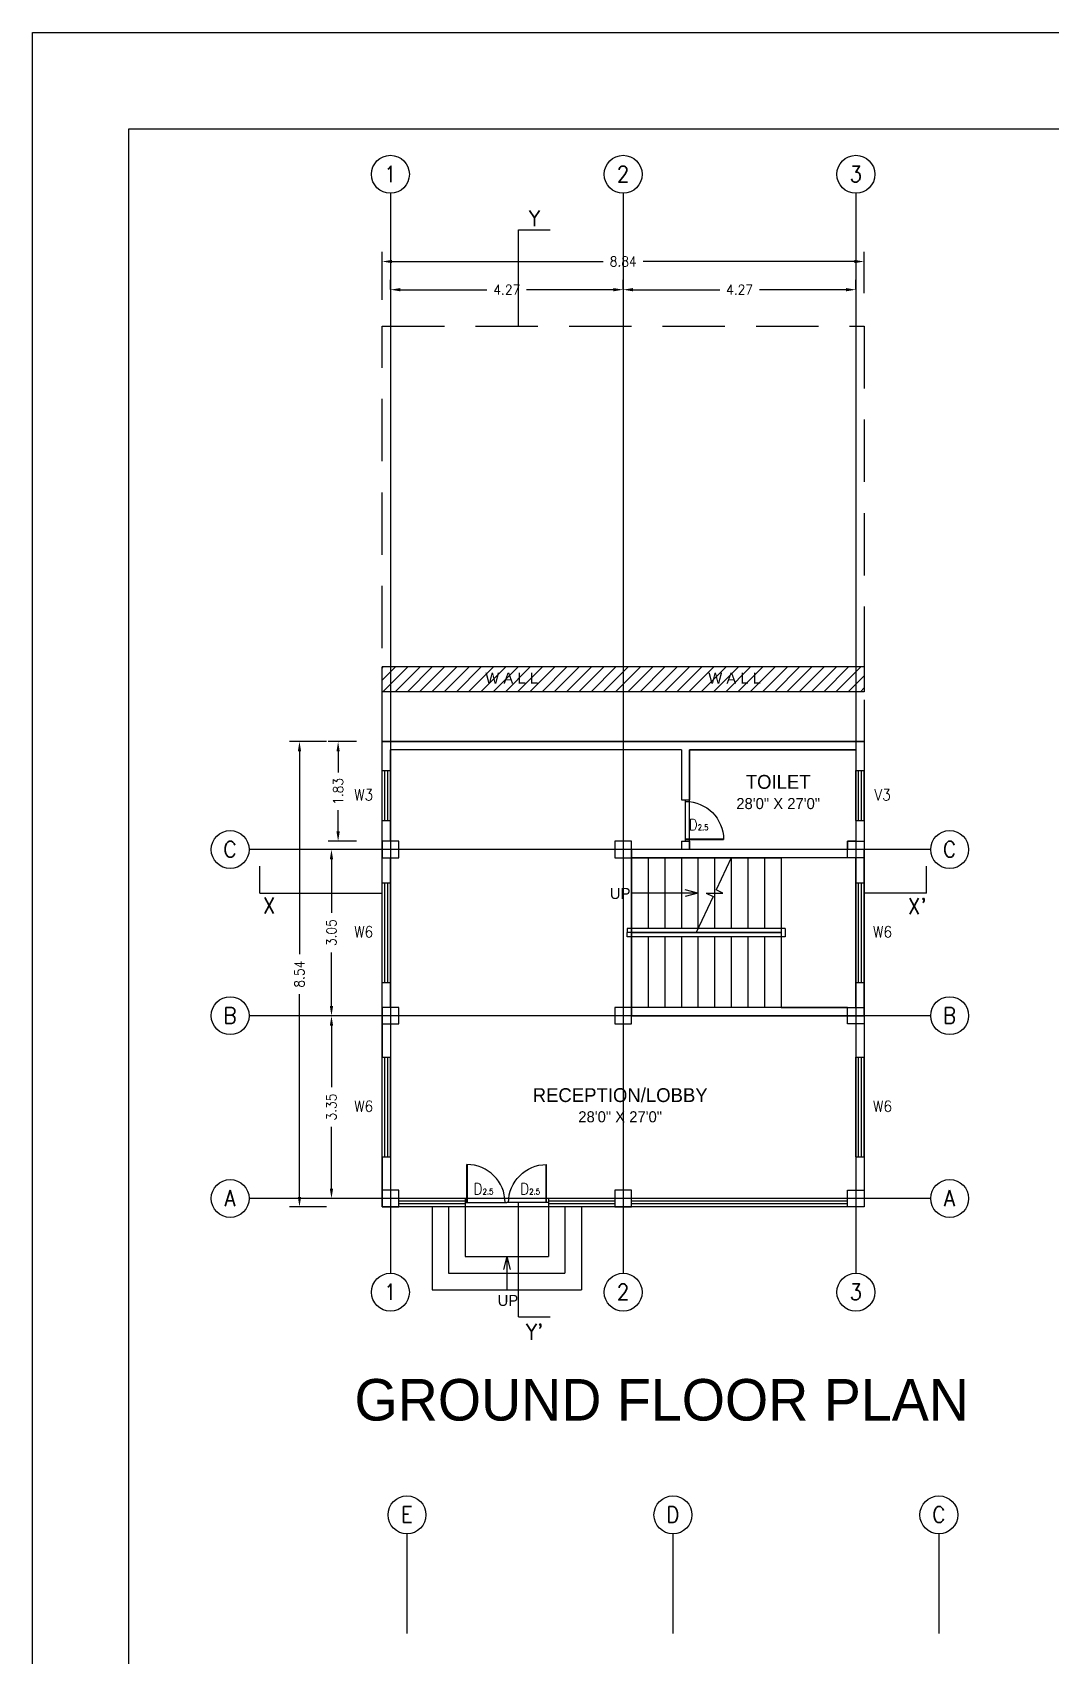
# Model space of a CAD drawing. Header units: metres. Extents: x 157 to 427, y 20 to 106.
# Drawn here: x 250.53 to 269.2, y 75.85 to 105.63 of the extents above; entities that cross this region are included whole.
import ezdxf

# ---------------------------------------------------------------- set-up
doc = ezdxf.new("R2010")
doc.units = ezdxf.units.M
doc.header["$MEASUREMENT"] = 0
doc.linetypes.add('DASHED', pattern=[19.05, 12.7, -6.35])
for name, color, linetype in [('BLK_1_FLR_0_BLT_UP_AREA', 7, 'Continuous'), ('BLK_1_FLR_0_STAIR_1', 1, 'Continuous'), ('BLK_1_FLR_0_STAIR_1_FLIGHT_1', 1, 'Continuous'), ('BLK_1_FLR_0_STAIR_1_FLIGHT_2', 1, 'Continuous'), ('BLK_1_FLR_0_STAIR_1_LANDING', 1, 'Continuous'), ('BLK_1_FLR_0_WC', 213, 'Continuous')]:
    doc.layers.add(name, color=color, linetype=linetype)
doc.styles.add('(B)SITE DIMENSION', font='GOTHIC.TTF', dxfattribs={"height": 18})
doc.styles.add('S3', font='arial.ttf', dxfattribs={"height": 225})
doc.styles.get("Standard").update_dxf_attribs({"font": 'standard'})
doc.dimstyles.new('STANDARD$0', dxfattribs={"dimscale": 100, "dimtxt": 2.5, "dimasz": 1.6, "dimexe": 2, "dimexo": 1, "dimgap": 1.5, "dimtad": 1, "dimdec": 0, "dimzin": 0, "dimdsep": 46, "dimtxsty": 'S3', "dimblk1": 'OBLIQUE', "dimblk2": 'OBLIQUE', "dimsah": 1, "dimcen": 1, "dimdle": 2, "dimclrd": 9, "dimclre": 9, "dimclrt": 7, "dimadec": 0, "dimazin": 0, "dimtfac": 1, "dimtdec": 0, "dimtofl": 0, "dimtmove": 0, "dimatfit": 3, "dimldrblk": 'OBLIQUE', "dimfxl": 1, "dimtolj": 1, "dimtzin": 0, "dimarcsym": 0})

# ---------------------------------------------------------------- blocks, each defined once
blk = doc.blocks.new('*D12')
at = {"color": 0, "lineweight": -2}
for p, q in [((257.091, 100.91), (257.091, 101.089)), ((261.36, 100.91), (261.36, 101.089)), ((257.271, 100.909), (258.861, 100.909)), ((261.18, 100.909), (259.59, 100.909))]:
    blk.add_line(p, q, dxfattribs=at)
at = {"color": 0}
for points in [[(257.271, 100.939), (257.271, 100.879), (257.091, 100.909)], [(261.18, 100.939), (261.18, 100.879), (261.36, 100.909)]]:
    blk.add_solid(points, dxfattribs=at)
at = {"layer": 'Defpoints', "color": 0}
for p in [(257.091, 100.909, 0.017), (261.36, 100.909, 0.017), (261.36, 100.909)]:
    blk.add_point(p, dxfattribs=at)
at = {"color": 0, "insert": (259.226, 100.909), "char_height": 0.18, "attachment_point": 5}
blk.add_mtext('\\A1;4.27', dxfattribs=at)
blk = doc.blocks.new('*D13')
at = {"color": 0, "lineweight": -2}
for p, q in [((261.36, 100.91), (261.36, 101.089)), ((265.628, 100.91), (265.628, 101.089)), ((261.54, 100.909), (263.13, 100.909)), ((265.448, 100.909), (263.858, 100.909))]:
    blk.add_line(p, q, dxfattribs=at)
at = {"color": 0}
for points in [[(261.54, 100.939), (261.54, 100.879), (261.36, 100.909)], [(265.448, 100.939), (265.448, 100.879), (265.628, 100.909)]]:
    blk.add_solid(points, dxfattribs=at)
at = {"layer": 'Defpoints', "color": 0}
for p in [(261.36, 100.909, 0.017), (265.628, 100.909, 0.017), (265.628, 100.909)]:
    blk.add_point(p, dxfattribs=at)
at = {"color": 0, "insert": (263.494, 100.909), "char_height": 0.18, "attachment_point": 5}
blk.add_mtext('\\A1;4.27', dxfattribs=at)
blk = doc.blocks.new('*D14')
at = {"color": 0, "lineweight": -2}
for p, q in [((256.939, 100.725), (256.939, 101.606)), ((265.78, 100.844), (265.78, 101.606)), ((257.119, 101.426), (260.991, 101.426)), ((265.6, 101.426), (261.728, 101.426))]:
    blk.add_line(p, q, dxfattribs=at)
at = {"color": 0}
for points in [[(257.119, 101.456), (257.119, 101.396), (256.939, 101.426)], [(265.6, 101.456), (265.6, 101.396), (265.78, 101.426)]]:
    blk.add_solid(points, dxfattribs=at)
at = {"layer": 'Defpoints', "color": 0}
for p in [(265.78, 101.426), (265.78, 100.781), (256.939, 100.663)]:
    blk.add_point(p, dxfattribs=at)
at = {"color": 0, "insert": (261.36, 101.426), "char_height": 0.18, "attachment_point": 5}
blk.add_mtext('\\A1;8.84', dxfattribs=at)
blk = doc.blocks.new('*D15')
at = {"color": 0, "lineweight": -2}
for p, q in [((256.009, 87.587), (255.83, 87.587)), ((256.01, 87.407), (256.01, 86.274)), ((256.01, 84.413), (256.01, 85.546)), ((256.009, 84.233), (255.83, 84.233))]:
    blk.add_line(p, q, dxfattribs=at)
at = {"color": 0}
for points in [[(255.98, 87.407), (256.04, 87.407), (256.01, 87.587)], [(255.98, 84.413), (256.04, 84.413), (256.01, 84.233)]]:
    blk.add_solid(points, dxfattribs=at)
at = {"layer": 'Defpoints', "color": 0}
for p in [(256.01, 87.587, 0.017), (256.01, 87.587), (256.01, 84.233, 0.017)]:
    blk.add_point(p, dxfattribs=at)
at = {"color": 0, "insert": (256.01, 85.91), "char_height": 0.18, "attachment_point": 5, "rotation": 90}
blk.add_mtext('\\A1;3.35', dxfattribs=at)
blk = doc.blocks.new('*D16')
at = {"color": 0, "lineweight": -2}
for p, q in [((256.009, 90.636), (255.83, 90.636)), ((256.01, 90.456), (256.01, 89.476)), ((256.01, 87.767), (256.01, 88.747)), ((256.009, 87.587), (255.83, 87.587))]:
    blk.add_line(p, q, dxfattribs=at)
at = {"color": 0}
for points in [[(255.98, 90.456), (256.04, 90.456), (256.01, 90.636)], [(255.98, 87.767), (256.04, 87.767), (256.01, 87.587)]]:
    blk.add_solid(points, dxfattribs=at)
at = {"layer": 'Defpoints', "color": 0}
for p in [(256.01, 90.636, 0.017), (256.01, 90.636), (256.01, 87.587, 0.017)]:
    blk.add_point(p, dxfattribs=at)
at = {"color": 0, "insert": (256.01, 89.111), "char_height": 0.18, "attachment_point": 5, "rotation": 90}
blk.add_mtext('\\A1;3.05', dxfattribs=at)
blk = doc.blocks.new('*D17')
at = {"color": 0, "lineweight": -2}
for p, q in [((255.92, 92.617), (255.243, 92.617)), ((255.423, 92.437), (255.423, 88.718)), ((255.423, 84.261), (255.423, 87.981)), ((255.92, 84.081), (255.243, 84.081))]:
    blk.add_line(p, q, dxfattribs=at)
at = {"color": 0}
for points in [[(255.393, 92.437), (255.453, 92.437), (255.423, 92.617)], [(255.393, 84.261), (255.453, 84.261), (255.423, 84.081)]]:
    blk.add_solid(points, dxfattribs=at)
at = {"layer": 'Defpoints', "color": 0}
for p in [(255.982, 92.617, 0.017), (255.423, 84.081), (255.982, 84.081, 0.017)]:
    blk.add_point(p, dxfattribs=at)
at = {"color": 0, "insert": (255.423, 88.349), "char_height": 0.18, "attachment_point": 5, "rotation": 90}
blk.add_mtext('\\A1;8.54', dxfattribs=at)
blk = doc.blocks.new('*D18')
at = {"color": 0, "lineweight": -2}
for p, q in [((256.47, 92.617), (255.952, 92.617)), ((256.132, 92.437), (256.132, 92.05)), ((256.132, 90.968), (256.132, 91.356)), ((256.47, 90.788), (255.952, 90.788))]:
    blk.add_line(p, q, dxfattribs=at)
at = {"color": 0}
for points in [[(256.102, 92.437), (256.162, 92.437), (256.132, 92.617)], [(256.102, 90.968), (256.162, 90.968), (256.132, 90.788)]]:
    blk.add_solid(points, dxfattribs=at)
at = {"layer": 'Defpoints', "color": 0}
for p in [(256.532, 92.617, 0.017), (256.132, 90.788), (256.532, 90.788, 0.017)]:
    blk.add_point(p, dxfattribs=at)
at = {"color": 0, "insert": (256.132, 91.703), "char_height": 0.18, "attachment_point": 5, "rotation": 90}
blk.add_mtext('\\A1;1.83', dxfattribs=at)

msp = doc.modelspace()

# ---------------------------------------------------------------- hatches: boundary and pattern name
h = msp.add_hatch()
h.set_pattern_fill('ANSI31,_O', color=256, scale=1.270325)
h.set_pattern_definition([(45, (-17077.33506, -76605.79292), (-0.1122819457, 0.1122819457), [])])
h.paths.add_polyline_path([(265.78, 93.989), (256.939, 93.989), (256.939, 93.532), (265.78, 93.532)])
h.paths.add_polyline_path([(258.786, 93.934), (259.844, 93.934), (259.844, 93.629), (258.786, 93.629)], flags=24)
h.paths.add_polyline_path([(262.875, 93.934), (263.933, 93.934), (263.933, 93.629), (262.875, 93.629)], flags=24)

# ---------------------------------------------------------------- linework, layer by layer
at = {"ltscale": 5}
for p, q in [((257.091, 102.678, 0.017), (257.091, 82.861, 0.017)), ((261.36, 102.678, 0.017), (261.36, 82.861, 0.017)), ((265.628, 102.678, 0.017), (265.628, 82.861, 0.017)), ((267, 90.636, 0.017), (254.5, 90.636, 0.017)), ((261.436, 89.035, 0.017), (261.436, 89.111, 0.017)), ((267, 87.587, 0.017), (254.5, 87.587, 0.017)), ((267, 84.233, 0.017), (254.5, 84.233, 0.017)), ((257.395, 78.079, 0.017), (257.395, 76.25, 0.017)), ((262.273, 78.079, 0.017), (262.273, 76.25, 0.017)), ((267.151, 78.079, 0.017), (267.151, 76.25, 0.017))]:
    msp.add_line(p, q, dxfattribs=at)
for p, q in [((259.438, 100.239, 0.017), (259.438, 102.007, 0.017)), ((259.438, 102.007, 0.017), (260.02, 102.007, 0.017)), ((256.939, 93.532, 0.017), (256.939, 93.989, 0.017)), ((265.78, 93.989, 0.017), (256.939, 93.989, 0.017)), ((265.78, 93.989, 0.017), (265.78, 93.532, 0.017)), ((265.78, 93.532, 0.017), (256.939, 93.532, 0.017)), ((256.939, 92.084, 0.017), (256.939, 92.617, 0.017)), ((265.78, 92.617, 0.017), (256.939, 92.617, 0.017)), ((257.091, 92.084, 0.017), (257.091, 92.465, 0.017)), ((262.427, 92.465, 0.017), (257.091, 92.465, 0.017)), ((262.427, 92.465, 0.017), (262.427, 91.55, 0.017)), ((262.579, 92.465, 0.017), (262.579, 91.55, 0.017)), ((265.628, 92.465, 0.017), (262.579, 92.465, 0.017)), ((265.628, 92.465, 0.017), (265.628, 92.084, 0.017)), ((265.78, 92.617, 0.017), (265.78, 92.084, 0.017)), ((256.939, 92.084, 0.017), (257.091, 92.084, 0.017)), ((256.939, 91.169, 0.017), (256.939, 92.084, 0.017)), ((256.99, 91.169, 0.017), (256.99, 92.084, 0.017)), ((257.041, 91.169, 0.017), (257.041, 92.084, 0.017)), ((257.091, 91.169, 0.017), (257.091, 92.084, 0.017)), ((265.628, 92.084, 0.017), (265.78, 92.084, 0.017)), ((265.628, 91.169, 0.017), (265.628, 92.084, 0.017)), ((265.679, 91.169, 0.017), (265.679, 92.084, 0.017)), ((265.73, 91.169, 0.017), (265.73, 92.084, 0.017)), ((265.78, 91.169, 0.017), (265.78, 92.084, 0.017)), ((262.427, 91.55, 0.017), (262.579, 91.55, 0.017)), ((262.503, 90.788, 0.017), (262.503, 91.55, 0.017)), ((256.939, 90.788, 0.017), (256.939, 91.169, 0.017)), ((256.939, 91.169, 0.017), (257.091, 91.169, 0.017)), ((257.091, 90.788, 0.017), (257.091, 91.169, 0.017)), ((265.628, 91.169, 0.017), (265.628, 90.788, 0.017)), ((265.628, 91.169, 0.017), (265.78, 91.169, 0.017)), ((265.78, 91.169, 0.017), (265.78, 90.788, 0.017)), ((262.427, 90.636, 0.017), (261.512, 90.636, 0.017)), ((262.427, 90.788, 0.017), (262.427, 90.636, 0.017)), ((262.427, 90.788, 0.017), (262.579, 90.788, 0.017)), ((262.503, 90.831, 0.017), (263.202, 90.831, 0.017)), ((262.503, 90.82, 0.017), (263.202, 90.82, 0.017)), ((262.579, 90.788, 0.017), (262.579, 90.636, 0.017)), ((265.476, 90.636, 0.017), (262.579, 90.636, 0.017)), ((254.699, 89.835, 0.017), (254.699, 90.332, 0.017)), ((256.939, 90.026, 0.017), (256.939, 90.483, 0.017)), ((257.091, 90.026, 0.017), (257.091, 90.483, 0.017)), ((265.476, 90.483, 0.017), (261.512, 90.483, 0.017)), ((261.512, 90.483, 0.017), (261.512, 89.188, 0.017)), ((261.817, 90.483, 0.017), (261.817, 89.188, 0.017)), ((262.122, 90.483, 0.017), (262.122, 89.188, 0.017)), ((262.427, 90.483, 0.017), (262.427, 89.188, 0.017)), ((262.732, 90.483, 0.017), (262.732, 89.188, 0.017)), ((263.037, 90.483, 0.017), (263.037, 89.835, 0.017)), ((263.341, 90.483, 0.017), (263.064, 89.894, 0.017)), ((265.628, 90.483, 0.017), (265.628, 90.026, 0.017)), ((265.78, 90.483, 0.017), (265.78, 90.026, 0.017)), ((266.924, 89.835, 0.017), (266.924, 90.332, 0.017)), ((256.939, 90.026, 0.017), (257.091, 90.026, 0.017)), ((256.939, 88.197, 0.017), (256.939, 90.026, 0.017)), ((256.99, 88.197, 0.017), (256.99, 90.026, 0.017)), ((257.041, 88.197, 0.017), (257.041, 90.026, 0.017)), ((257.091, 88.197, 0.017), (257.091, 90.026, 0.017)), ((265.628, 90.026, 0.017), (265.78, 90.026, 0.017)), ((265.628, 88.197, 0.017), (265.628, 90.026, 0.017)), ((265.679, 88.197, 0.017), (265.679, 90.026, 0.017)), ((265.73, 88.197, 0.017), (265.73, 90.026, 0.017)), ((265.78, 88.197, 0.017), (265.78, 90.026, 0.017)), ((254.699, 89.835, 0.017), (256.939, 89.835, 0.017)), ((262.732, 89.835, 0.017), (261.512, 89.835, 0.017)), ((262.732, 89.835, 0.017), (262.496, 89.898, 0.017)), ((262.732, 89.835, 0.017), (262.496, 89.773, 0.017)), ((263.009, 89.777, 0.017), (262.696, 89.111, 0.017)), ((262.884, 89.835, 0.017), (263.189, 89.835, 0.017)), ((262.884, 89.835, 0.017), (263.009, 89.777, 0.017)), ((263.189, 89.835, 0.017), (263.064, 89.894, 0.017)), ((266.924, 89.835, 0.017), (265.78, 89.835, 0.017)), ((261.436, 89.188, 0.017), (261.436, 89.111, 0.017)), ((262.732, 89.188, 0.017), (261.436, 89.188, 0.017)), ((262.696, 89.111, 0.017), (261.436, 89.111, 0.017)), ((256.939, 87.739, 0.017), (256.939, 88.197, 0.017)), ((256.939, 88.197, 0.017), (257.091, 88.197, 0.017)), ((257.091, 87.739, 0.017), (257.091, 88.197, 0.017)), ((265.628, 88.197, 0.017), (265.628, 87.739, 0.017)), ((265.628, 88.197, 0.017), (265.78, 88.197, 0.017)), ((265.78, 88.197, 0.017), (265.78, 87.739, 0.017)), ((265.476, 87.739, 0.017), (261.512, 87.739, 0.017)), ((265.476, 87.587, 0.017), (261.512, 87.587, 0.017)), ((256.939, 87.435, 0.017), (256.939, 86.825, 0.017)), ((257.091, 87.435, 0.017), (257.091, 86.825, 0.017)), ((265.628, 87.435, 0.017), (265.628, 86.825, 0.017)), ((265.78, 87.435, 0.017), (265.78, 86.825, 0.017)), ((256.939, 86.825, 0.017), (257.091, 86.825, 0.017)), ((256.939, 84.996, 0.017), (256.939, 86.825, 0.017)), ((256.99, 84.996, 0.017), (256.99, 86.825, 0.017)), ((257.041, 84.996, 0.017), (257.041, 86.825, 0.017)), ((257.091, 84.996, 0.017), (257.091, 86.825, 0.017)), ((265.628, 86.825, 0.017), (265.78, 86.825, 0.017)), ((265.628, 84.996, 0.017), (265.628, 86.825, 0.017)), ((265.679, 84.996, 0.017), (265.679, 86.825, 0.017)), ((265.73, 84.996, 0.017), (265.73, 86.825, 0.017)), ((265.78, 84.996, 0.017), (265.78, 86.825, 0.017)), ((256.939, 84.996, 0.017), (256.939, 84.386, 0.017)), ((256.939, 84.996, 0.017), (257.091, 84.996, 0.017)), ((257.091, 84.996, 0.017), (257.091, 84.386, 0.017)), ((265.628, 84.996, 0.017), (265.628, 84.386, 0.017)), ((265.628, 84.996, 0.017), (265.78, 84.996, 0.017)), ((265.78, 84.996, 0.017), (265.78, 84.386, 0.017)), ((258.495, 84.157, 0.017), (258.495, 84.856, 0.017)), ((258.506, 84.157, 0.017), (258.506, 84.856, 0.017)), ((259.945, 84.157, 0.017), (259.945, 84.856, 0.017)), ((259.956, 84.157, 0.017), (259.956, 84.856, 0.017)), ((258.463, 84.233, 0.017), (257.244, 84.233, 0.017)), ((258.463, 84.183, 0.017), (257.244, 84.183, 0.017)), ((258.463, 84.132, 0.017), (257.244, 84.132, 0.017)), ((258.463, 84.081, 0.017), (257.244, 84.081, 0.017)), ((257.854, 84.081, 0.017), (257.854, 82.557, 0.017)), ((258.158, 84.081, 0.017), (258.158, 82.861, 0.017)), ((258.463, 84.233, 0.017), (258.463, 84.081, 0.017)), ((258.463, 84.157, 0.017), (259.226, 84.157, 0.017)), ((258.463, 84.081, 0.017), (258.463, 83.166, 0.017)), ((259.988, 84.157, 0.017), (259.226, 84.157, 0.017)), ((259.438, 82.063, 0.017), (259.438, 84.157, 0.017)), ((261.207, 84.233, 0.017), (259.988, 84.233, 0.017)), ((259.988, 84.233, 0.017), (259.988, 84.081, 0.017)), ((261.207, 84.183, 0.017), (259.988, 84.183, 0.017)), ((261.207, 84.132, 0.017), (259.988, 84.132, 0.017)), ((261.207, 84.081, 0.017), (259.988, 84.081, 0.017)), ((259.988, 84.081, 0.017), (259.988, 83.166, 0.017)), ((260.293, 84.081, 0.017), (260.293, 82.861, 0.017)), ((260.597, 84.081, 0.017), (260.597, 82.557, 0.017)), ((265.476, 84.233, 0.017), (261.512, 84.233, 0.017)), ((265.476, 84.183, 0.017), (261.512, 84.183, 0.017)), ((265.476, 84.132, 0.017), (261.512, 84.132, 0.017)), ((265.476, 84.081, 0.017), (261.512, 84.081, 0.017)), ((258.463, 83.166, 0.017), (259.988, 83.166, 0.017)), ((259.226, 83.166, 0.017), (259.163, 82.93, 0.017)), ((259.226, 83.166, 0.017), (259.226, 82.557, 0.017)), ((259.226, 83.166, 0.017), (259.288, 82.93, 0.017)), ((258.158, 82.861, 0.017), (260.293, 82.861, 0.017)), ((257.854, 82.557, 0.017), (260.597, 82.557, 0.017)), ((259.438, 82.063, 0.017), (260.02, 82.063, 0.017))]:
    msp.add_line(p, q)
at = {"linetype": 'DASHED', "ltscale": 0.09}
for p, q in [((256.939, 92.617, 0.017), (256.939, 100.239, 0.017)), ((256.939, 100.239, 0.017), (265.78, 100.239, 0.017)), ((265.78, 100.239, 0.017), (265.78, 92.617, 0.017))]:
    msp.add_line(p, q, dxfattribs=at)
at = {"ltscale": 15}
for p, q in [((263.341, 90.483, 0.017), (263.341, 89.188, 0.017)), ((263.646, 90.483, 0.017), (263.646, 89.188, 0.017)), ((263.951, 90.483, 0.017), (263.951, 89.188, 0.017)), ((264.256, 90.483, 0.017), (264.256, 89.188, 0.017)), ((263.037, 89.835, 0.017), (263.037, 89.188, 0.017)), ((264.256, 89.111, 0.017), (262.696, 89.111, 0.017)), ((264.332, 89.188, 0.017), (262.732, 89.188, 0.017)), ((264.332, 89.188, 0.017), (264.332, 89.035, 0.017)), ((264.332, 89.035, 0.017), (261.436, 89.035, 0.017)), ((261.512, 89.035, 0.017), (261.512, 87.739, 0.017)), ((261.817, 89.035, 0.017), (261.817, 87.739, 0.017)), ((262.122, 89.035, 0.017), (262.122, 87.739, 0.017)), ((262.427, 89.035, 0.017), (262.427, 87.739, 0.017)), ((262.732, 89.035, 0.017), (262.732, 87.739, 0.017)), ((263.037, 89.035, 0.017), (263.037, 87.739, 0.017)), ((263.341, 89.035, 0.017), (263.341, 87.739, 0.017)), ((263.646, 89.035, 0.017), (263.646, 87.739, 0.017)), ((263.951, 89.035, 0.017), (263.951, 87.739, 0.017)), ((264.256, 89.035, 0.017), (264.256, 87.739, 0.017))]:
    msp.add_line(p, q, dxfattribs=at)
at = {"extrusion": (-0.009655, 0, 0.999953), "elevation": -2.419}
for points in [[(250.515, 105.629), (379.488, 105.629), (379.488, 20.425), (250.515, 20.425)], [(252.282, 103.862), (377.72, 103.862), (377.72, 22.193), (252.282, 22.193)]]:
    msp.add_lwpolyline(points, close=True, dxfattribs=at)
at = {"elevation": 0.017}
for points in [[(257.244, 90.788), (256.939, 90.788), (256.939, 90.483), (257.244, 90.483)], [(261.512, 90.788), (261.207, 90.788), (261.207, 90.483), (261.512, 90.483)], [(265.476, 90.788), (265.78, 90.788), (265.78, 90.483), (265.476, 90.483)], [(257.244, 87.739), (256.939, 87.739), (256.939, 87.435), (257.244, 87.435)], [(261.512, 87.739), (261.207, 87.739), (261.207, 87.435), (261.512, 87.435)], [(265.476, 87.739), (265.78, 87.739), (265.78, 87.435), (265.476, 87.435)], [(257.244, 84.386), (256.939, 84.386), (256.939, 84.081), (257.244, 84.081)], [(261.512, 84.386), (261.207, 84.386), (261.207, 84.081), (261.512, 84.081)], [(265.476, 84.386), (265.78, 84.386), (265.78, 84.081), (265.476, 84.081)]]:
    msp.add_lwpolyline(points, close=True, dxfattribs=at)
for centre in [(257.091, 103.027, 0.017), (261.36, 103.027, 0.017), (265.628, 103.027, 0.017), (254.152, 90.636, 0.017), (267.348, 90.636, 0.017), (254.152, 87.587, 0.017), (267.348, 87.587, 0.017), (254.152, 84.233, 0.017), (267.348, 84.233, 0.017), (257.091, 82.513, 0.017), (261.36, 82.513, 0.017), (265.628, 82.513, 0.017), (257.395, 78.427, 0.017), (262.273, 78.427, 0.017), (267.151, 78.427, 0.017)]:
    msp.add_circle(centre, 0.348)
at = {"extrusion": (0, 0, -1)}
for centre, start_param, end_param in [((262.503, 90.82, 0.017), 0.785398, 2.356194), ((259.956, 84.157, 0.017), 5.497787, 7.068583)]:
    msp.add_ellipse(centre, major_axis=(-0.494, 0.494), ratio=1, start_param=start_param, end_param=end_param, dxfattribs=at)
msp.add_ellipse((258.495, 84.157, 0.017), major_axis=(0.494, 0.494), ratio=1, start_param=5.497787, end_param=7.068583)
at = {"layer": 'BLK_1_FLR_0_BLT_UP_AREA', "color": 7, "elevation": 0.017}
msp.add_lwpolyline([(256.939, 92.617), (265.78, 92.617), (265.78, 84.081), (256.939, 84.081)], close=True, dxfattribs=at)
at = {"layer": 'BLK_1_FLR_0_STAIR_1', "elevation": 0.017}
msp.add_lwpolyline([(261.512, 87.587), (265.78, 87.587), (265.78, 90.636), (261.512, 90.636)], close=True, dxfattribs=at)
at = {"layer": 'BLK_1_FLR_0_STAIR_1_FLIGHT_1', "elevation": 0.017}
msp.add_lwpolyline([(264.256, 89.111), (261.512, 89.111), (261.512, 90.483), (264.256, 90.483)], close=True, dxfattribs=at)
at = {"layer": 'BLK_1_FLR_0_STAIR_1_FLIGHT_2', "elevation": 0.017}
msp.add_lwpolyline([(261.512, 89.111), (264.256, 89.111), (264.256, 87.739), (261.512, 87.739)], close=True, dxfattribs=at)
at = {"layer": 'BLK_1_FLR_0_STAIR_1_LANDING', "elevation": 0.017}
msp.add_lwpolyline([(264.256, 87.739), (265.628, 87.739), (265.628, 90.483), (264.256, 90.483)], close=True, dxfattribs=at)
at = {"layer": 'BLK_1_FLR_0_WC', "elevation": 0.017}
msp.add_lwpolyline([(262.579, 92.465), (265.628, 92.465), (265.628, 90.788), (265.476, 90.788), (265.476, 90.636), (262.579, 90.636)], close=True, dxfattribs=at)

# ---------------------------------------------------------------- texts
for s, insert, char_height, width, attachment_point in [('1', (257.089, 103.178, 0.017), 0.293, 3.21834, 2), ('2', (261.358, 103.178, 0.017), 0.293, 3.21834, 2), ('3', (265.626, 103.178, 0.017), 0.293, 3.21834, 2), ('Y', (259.736, 102.365, 0.017), 0.293, 3.21834, 2), ('{\\fCentury Gothic|b0|i0|c0|p34;W A L L}', (259.315, 93.883, 0.017), 0.20325, 4.16857, 2), ('{\\fCentury Gothic|b0|i0|c0|p34;W A L L}', (263.404, 93.883, 0.017), 0.20325, 4.16857, 2), ('W3', (256.601, 91.742, 0.017), 0.2033, 3.21834, 2), ('{\\fCentury Gothic|b0|i0|c0|p34;TOILET\\H1.2x;\\P\\H0.6667x;28\'0" X 27\'0"}', (264.203, 92.005, 0.017), 0.25407, 4.16857, 2), ('V3', (266.118, 91.742, 0.017), 0.2033, 3.21834, 2), ('D{\\H0.5x;2.5}', (262.743, 90.991, 0.017), 0.20325, 2.23577, 8), ('C', (254.149, 90.787, 0.017), 0.293, 3.21834, 2), ('C', (267.346, 90.787, 0.017), 0.293, 3.21834, 2), ('X', (254.867, 89.753, 0.017), 0.293, 3.21834, 2), ('{\\fCentury Gothic|b0|i0|c0|p34;UP}', (261.305, 89.932, 0.017), 0.20325, 4.16857, 2), ("X'", (266.753, 89.741, 0.017), 0.2927, 3.21834, 2), ('W6', (256.601, 89.227, 0.017), 0.2033, 3.21834, 2), ('W6', (266.118, 89.227, 0.017), 0.2033, 3.21834, 2), ('B', (254.149, 87.738, 0.017), 0.293, 3.21834, 2), ('B', (267.346, 87.738, 0.017), 0.293, 3.21834, 2), ('{\\fCentury Gothic|b0|i0|c0|p34;RECEPTION/LOBBY\\H1.2x;\\P\\H0.6667x;28\'0" X 27\'0"}', (261.305, 86.257, 0.017), 0.25407, 4.16857, 2), ('W6', (256.601, 86.026, 0.017), 0.2033, 3.21834, 2), ('W6', (266.118, 86.026, 0.017), 0.2033, 3.21834, 2), ('A', (254.149, 84.384, 0.017), 0.293, 3.21834, 2), ('D{\\H0.5x;2.5}', (258.798, 84.309, 0.017), 0.20325, 2.23577, 8), ('D{\\H0.5x;2.5}', (259.653, 84.309, 0.017), 0.20325, 2.23577, 8), ('A', (267.346, 84.384, 0.017), 0.293, 3.21834, 2), ('1', (257.089, 82.664, 0.017), 0.293, 3.21834, 2), ('2', (261.358, 82.664, 0.017), 0.293, 3.21834, 2), ('3', (265.626, 82.664, 0.017), 0.293, 3.21834, 2), ('{\\fCentury Gothic|b0|i0|c0|p34;UP}', (259.246, 82.464, 0.017), 0.20325, 4.16857, 2), ("Y'", (259.736, 81.931, 0.017), 0.2927, 3.21834, 2), ('E', (257.393, 78.578, 0.017), 0.293, 3.21834, 2), ('D', (262.271, 78.578, 0.017), 0.293, 3.21834, 2), ('C', (267.149, 78.578, 0.017), 0.293, 3.21834, 2)]:
    msp.add_mtext(s, dxfattribs=dict(insert=insert, char_height=char_height, width=width, attachment_point=attachment_point))
at = {"insert": (256.432, 80.92, 6.41), "char_height": 0.7622, "width": 21.72447, "attachment_point": 1, "style": '(B)SITE DIMENSION'}
msp.add_mtext('{\\fCityBlueprint|b0|i0|c2|p2;GROUND FLOOR PLAN}', dxfattribs=at)

# ---------------------------------------------------------------- dimensions: what is measured, and where the dimension line sits
for base, p1, p2, picture, middle in [((265.78, 101.426), (256.939, 100.663), (265.78, 100.781), '*D14', (261.36, 101.426)), ((261.36, 100.909), (257.091, 100.909, 0.017), (261.36, 100.909, 0.017), '*D12', (259.226, 100.909)), ((265.628, 100.909), (261.36, 100.909, 0.017), (265.628, 100.909, 0.017), '*D13', (263.494, 100.909))]:
    dim = msp.add_linear_dim(base=base, p1=p1, p2=p2, dimstyle='STANDARD$0', override={"dimscale": 1, "dimtxt": 0.18, "dimasz": 0.18, "dimexe": 0.18, "dimexo": 0.0625, "dimgap": 0.09, "dimtad": 0, "dimtoh": 1, "dimdec": 2, "dimtxsty": 'standard', "dimsah": 0, "dimcen": 0.09, "dimdle": 0, "dimclrd": 0, "dimclre": 0, "dimclrt": 0, "dimtdec": 4, "dimfxl": 7, "dimfxlon": 1})
    dim.commit()
    dim.dimension.update_dxf_attribs({"geometry": picture, "text_midpoint": middle})
for base, p1, p2, picture, middle in [((255.423, 84.081), (255.982, 92.617, 0.017), (255.982, 84.081, 0.017), '*D17', (255.423, 88.349)), ((256.132, 90.788), (256.532, 92.617, 0.017), (256.532, 90.788, 0.017), '*D18', (256.132, 91.703)), ((256.01, 90.636), (256.01, 87.587, 0.017), (256.01, 90.636, 0.017), '*D16', (256.01, 89.111)), ((256.01, 87.587), (256.01, 84.233, 0.017), (256.01, 87.587, 0.017), '*D15', (256.01, 85.91))]:
    dim = msp.add_linear_dim(base=base, p1=p1, p2=p2, angle=90, dimstyle='STANDARD$0', override={"dimscale": 1, "dimtxt": 0.18, "dimasz": 0.18, "dimexe": 0.18, "dimexo": 0.0625, "dimgap": 0.09, "dimtad": 0, "dimtoh": 1, "dimdec": 2, "dimtxsty": 'standard', "dimsah": 0, "dimcen": 0.09, "dimdle": 0, "dimclrd": 0, "dimclre": 0, "dimclrt": 0, "dimtdec": 4, "dimfxl": 7, "dimfxlon": 1})
    dim.commit()
    dim.dimension.update_dxf_attribs({"geometry": picture, "text_midpoint": middle})

doc.saveas('drawing.dxf')
